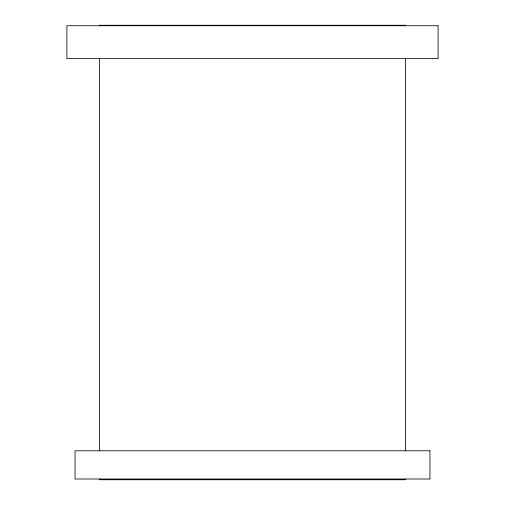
<?xml version="1.0" encoding="UTF-8"?>
<svg xmlns="http://www.w3.org/2000/svg" width="505" height="505" viewBox="0 0 505 505"><rect width="100%" height="100%" fill="white"/><g stroke="black" fill="none" stroke-linecap="round" stroke-linejoin="round"><path stroke-width="0.76" d="M405.389 25.742L405.389 25.25L99.611 25.25L99.611 25.742M405.389 58.624L405.389 450.795M405.389 479.011L405.389 479.75L99.611 479.75L99.611 479.011M99.611 58.624L99.611 450.795M438.094 25.742L66.906 25.742L66.906 58.624L438.094 58.624L438.094 25.742M429.951 450.795L75.049 450.795L75.049 479.011L429.951 479.011L429.951 450.795"/></g></svg>
